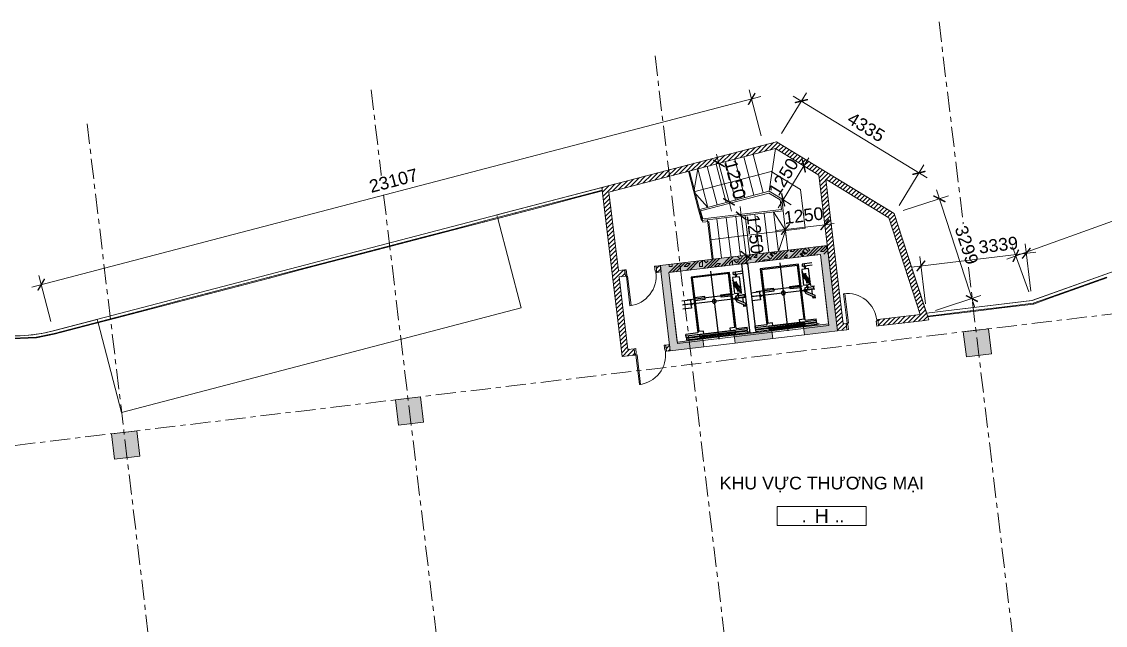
# Model space of a CAD drawing. Header units: millimetres. Extents: x -20201 to 105152, y -11216 to 48206.
# Drawn here: x 46207 to 80308, y 22150 to 41140 of the extents above; entities that cross this region are included whole.
import ezdxf
from ezdxf.enums import TextEntityAlignment as Align

# ---------------------------------------------------------------- set-up
doc = ezdxf.new("R2010")
doc.units = ezdxf.units.MM
doc.linetypes.add('Grid Line', pattern=[22.225, 12.7, -3.175, 3.175, -3.175])
for name, color, linetype, lineweight in [('A-DETL-GENF', 31, 'Continuous', 5), ('CHU', 181, 'Continuous', 5), ('Core - tb$0$A.Wall', 2, 'Continuous', 25), ('CUA', 31, 'Continuous', 9), ('DIM', 1, 'Continuous', 5), ('HATCH', 9, 'Continuous', 9), ('HATCH-TUONG', 152, 'Continuous', 9), ('KI-HIEU-1', 151, 'Continuous', 9), ('KINH', 152, 'Continuous', 5), ('NET CAT', 3, 'Continuous', 5), ('NET CATConcrete', 3, 'Continuous', 5), ('NET-CAT', 3, 'Continuous', 9), ('NET-THAY', 2, 'Continuous', 9), ('TRUC', 225, 'Continuous', 5)]:
    doc.layers.add(name, color=color, linetype=linetype, lineweight=lineweight)
doc.layers.add('Core - tb$0$CT3 MBT 11-31$0$Nqh-ME-01', color=8, linetype='Continuous')
doc.styles.add('Arial', font='arial_1.ttf', dxfattribs={"height": 476.25})
doc.styles.add('Arial_2', font='arial_1.ttf', dxfattribs={"height": 400})
doc.styles.add('TA1', font='arial_1.ttf')
doc.dimstyles.new('D_200_KTx2', dxfattribs={"dimtxt": 400, "dimasz": 300, "dimexe": 300, "dimexo": 300, "dimgap": 160, "dimtad": 1, "dimdec": 0, "dimzin": 9, "dimtxsty": 'TA1', "dimblk": 'ARCHTICK', "dimcen": 1, "dimdle": 300, "dimclrd": 256, "dimclre": 256, "dimclrt": 7, "dimadec": 0, "dimazin": 0, "dimtfac": 1, "dimtdec": 0, "dimtix": 1, "dimtmove": 1, "dimatfit": 3, "dimldrblk": 'ARCHTICK', "dimfxl": 0, "dimtolj": 1, "dimtzin": 0, "dimlwd": -1, "dimlwe": -1, "dimarcsym": 0})
pattern_1 = [(45, (0, 0), (-70.71068, 70.71068), [])]

# ---------------------------------------------------------------- blocks, each defined once
blk = doc.blocks.new('THANG  BO 3 - THANG  BO 3-371141-MẶT BẰNG TẦNG 2-3')
at = {"layer": 'A-DETL-GENF'}
for p, q in [((46542, 18954), (46225, 20163)), ((46731, 19003), (46929, 20347)), ((45090, 18574), (44774, 19784)), ((45381, 18650), (45064, 19859)), ((45671, 18726), (45355, 19935)), ((45961, 18802), (45645, 20011)), ((46251, 18878), (45935, 20087)), ((44510, 18423), (44194, 19632)), ((44484, 19708), (44362, 18988)), ((44362, 18988), (46792, 19624)), ((44800, 18498), (44484, 19708)), ((46792, 19624), (47717, 19059)), ((44362, 18988), (44800, 18498)), ((44510, 18423), (46731, 19003)), ((44571, 18387), (46723, 18949)), ((46723, 18949), (47077, 18733)), ((46731, 19003), (47124, 18763)), ((47124, 18763), (47169, 18388)), ((47717, 19059), (47864, 17841)), ((44600, 18080), (44510, 18424)), ((47113, 18431), (44637, 18135)), ((47077, 18733), (47113, 18431)), ((44637, 18135), (44571, 18388)), ((47169, 18388), (44600, 18080)), ((44785, 18103), (44935, 16860)), ((45083, 18138), (45232, 16896)), ((45381, 18174), (45530, 16932)), ((45679, 18210), (45828, 16968)), ((45977, 18246), (46126, 17003)), ((46275, 18281), (46424, 17039)), ((46573, 18317), (46722, 17075)), ((46870, 18353), (47243, 17767)), ((46870, 18353), (47020, 17111)), ((47169, 18388), (47317, 17146)), ((47864, 17841), (44860, 17481)), ((47243, 17767), (47020, 17111))]:
    blk.add_line(p, q, dxfattribs=at)
blk = doc.blocks.new('Core - tb$0$CT3 MBT 11-31$0$tm')
at = {"layer": 'Core - tb$0$CT3 MBT 11-31$0$Nqh-ME-01'}
for p, q in [((-270, -1751), (-270, -281)), ((-130, -1885), (-130, -115)), ((-130, -459), (-130, -150)), ((-130, -469), (-130, -378)), ((854, -538), (854, -1663)), ((854, -538), (892, -538)), ((892, -538), (892, -1663)), ((939, -538), (939, -1663)), ((939, -538), (976, -538)), ((976, -538), (976, -1663)), ((-1085, -1125), (1073, -1125)), ((854, -1663), (892, -1663)), ((939, -1663), (976, -1663)), ((-855, -1896), (-952, -1896)), ((-896, -1896), (-818, -1896)), ((-265, -2019), (-728, -1777)), ((-348, -1896), (-662, -1896)), ((-500, -1981), (-500, -1810)), ((-292, -1896), (-144, -1896)), ((-204, -1896), (-282, -1896)), ((-130, -2125), (-130, -1731)), ((-130, -1818), (-130, -1731)), ((957, -2055), (957, -2125))]:
    blk.add_line(p, q, dxfattribs=at)
for points in [[(-260, -115), (-260, -390)], [(0, -390), (0, -115)], [(900, -115), (800, -115)], [(800, -494), (800, -115)], [(845, -115), (845, -2055)], [(900, -115), (900, -2055)], [(930, -2055), (930, -115)], [(930, -115), (985, -115)], [(985, -2055), (985, -115)], [(-970, -494), (800, -494)], [(-970, -1706), (-970, -494)], [(-940, -1675), (-940, -525)], [(-940, -525), (760, -525)], [(-310, -525), (-230, -525)], [(-310, -845), (-310, -525)], [(-260, -390), (-230, -390)], [(-30, -390), (-230, -390)], [(-230, -525), (-230, -845)], [(-168, -393), (-93, -393)], [(-168, -399), (-168, -393)], [(-167, -400), (-135, -402)], [(-135, -426), (-135, -455)], [(-135, -455), (-125, -455)], [(-134, -424), (-134, -403)], [(-126, -424), (-126, -403)], [(-125, -402), (-93, -400)], [(-125, -426), (-125, -455)], [(-93, -399), (-93, -393)], [(-30, -390), (0, -390)], [(760, -675), (760, -525)], [(845, -675), (760, -675)], [(-230, -845), (-310, -845)], [(-230, -1355), (-310, -1355)], [(-310, -1355), (-310, -1675)], [(-230, -1675), (-230, -1355)], [(760, -1675), (-940, -1675)], [(-310, -1675), (-230, -1675)], [(845, -1525), (760, -1525)], [(760, -1525), (760, -1675)], [(800, -1706), (-970, -1706)], [(-963, -2125), (-963, -1816)], [(-963, -1816), (-888, -1816)], [(-888, -2125), (-888, -1816)], [(-885, -1888), (-885, -1853)], [(-882, -1853), (-885, -1853)], [(-885, -1940), (-885, -1904)], [(-882, -1940), (-885, -1940)], [(-882, -1853), (-882, -1888)], [(-882, -1888), (-831, -1888)], [(-882, -1891), (-831, -1891)], [(-882, -1901), (-831, -1901)], [(-831, -1904), (-882, -1904)], [(-882, -1904), (-882, -1940)], [(-828, -1898), (-828, -1894)], [(-825, -1894), (-825, -1898)], [(-800, -2006), (-800, -1786)], [(-800, -1786), (-300, -1786)], [(-300, -2006), (-800, -2006)], [(-623, -1786), (-661, -1858)], [(-661, -1858), (-377, -2006)], [(-339, -1934), (-623, -1786)], [(-377, -2006), (-339, -1934)], [(-300, -1786), (-300, -2006)], [(-275, -1894), (-275, -1898)], [(-272, -1898), (-272, -1894)], [(-218, -1888), (-269, -1888)], [(-218, -1891), (-269, -1891)], [(-218, -1901), (-269, -1901)], [(-269, -1904), (-218, -1904)], [(-222, -2125), (-222, -2032)], [(-222, -2032), (-212, -2032)], [(-218, -1853), (-218, -1888)], [(-218, -1853), (-215, -1853)], [(-218, -1904), (-218, -1940)], [(-218, -1940), (-215, -1940)], [(-215, -1888), (-215, -1853)], [(-215, -1940), (-215, -1904)], [(-212, -2097), (-212, -1820)], [(-212, -1820), (-149, -1820)], [(-206, -2097), (-206, -1820)], [(-200, -1810), (-60, -1810)], [(-200, -1820), (-200, -1810)], [(-175, -1807), (-175, -1800)], [(-174, -1799), (-136, -1796)], [(-175, -1807), (-86, -1807)], [(-149, -2097), (-149, -1820)], [(-149, -1853), (-90, -1853)], [(13, -2032), (-149, -2032)], [(-138, -1777), (-138, -1745)], [(-138, -1745), (-122, -1745)], [(-137, -1778), (-136, -1778)], [(-135, -1795), (-135, -1779)], [(-125, -1795), (-125, -1779)], [(-124, -1778), (-123, -1778)], [(-86, -1799), (-124, -1796)], [(-122, -1777), (-122, -1745)], [(-109, -1820), (-36, -1820)], [(-109, -1820), (51, -2097)], [(-86, -1807), (-86, -1800)], [(-60, -1820), (-60, -1810)], [(-43, -1820), (117, -2097)], [(-36, -1820), (123, -2097)], [(143, -2032), (86, -2032)], [(143, -2125), (143, -2032)], [(800, -1706), (800, -2055)], [(-149, -2097), (-212, -2097)], [(51, -2097), (123, -2097)], [(900, -2055), (800, -2055)], [(930, -2055), (985, -2055)]]:
    blk.add_lwpolyline(points, dxfattribs=at)
for points in [[(-168, -399, 0.396325), (-167, -400)], [(-134, -403, 0.396325), (-135, -402)], [(-135, -425, 0.267949), (-134, -424)], [(-135, -425, 0.267949), (-135, -426)], [(-125, -402, 0.396325), (-126, -403)], [(-126, -424, 0.267949), (-126, -425)], [(-125, -426, 0.267949), (-126, -425)], [(-93, -400, 0.396325), (-93, -399)], [(-885, -1888, 0.414214), (-882, -1891)], [(-882, -1901, 0.414214), (-885, -1904)], [(-825, -1894, 0.414214), (-831, -1888)], [(-828, -1894, 0.414214), (-831, -1891)], [(-831, -1901, 0.414214), (-828, -1898)], [(-831, -1904, 0.414214), (-825, -1898)], [(-275, -1894, -0.414214), (-269, -1888)], [(-269, -1904, -0.414214), (-275, -1898)], [(-272, -1894, -0.414214), (-269, -1891)], [(-269, -1901, -0.414214), (-272, -1898)], [(-215, -1888, -0.414214), (-218, -1891)], [(-218, -1901, -0.414214), (-215, -1904)], [(-174, -1799, 0.390876), (-175, -1800)], [(-138, -1777, 0.414214), (-137, -1778)], [(-135, -1779, 0.414214), (-136, -1778)], [(-136, -1796, 0.390876), (-135, -1795)], [(-124, -1778, 0.414214), (-125, -1779)], [(-125, -1795, 0.390876), (-124, -1796)], [(-123, -1778, 0.414214), (-122, -1777)], [(-86, -1800, 0.390876), (-86, -1799)]]:
    blk.add_lwpolyline(points, format="xyb", dxfattribs=at)
for centre, radius in [((-130, -1125), 60), ((-500, -1896), 40)]:
    blk.add_circle(centre, radius, dxfattribs=at)
blk = doc.blocks.new('ALC1807-ASCENT PLAZA-KET CAU 1_rvt-1-MẶT BẰNG TẦNG 1')
at = {"layer": 'NET CAT'}
for points in [[(75935, 30591), (76730, 30686), (76635, 31480), (75840, 31385)], [(58063, 28450), (58857, 28545), (58762, 29339), (57968, 29244)], [(49127, 27379), (49921, 27474), (49826, 28269), (49032, 28174)]]:
    blk.add_hatch(color=7, dxfattribs=at).paths.add_polyline_path(points, flags=0)
at = {"layer": 'NET-CAT'}
h = blk.add_hatch(color=256, dxfattribs=at)
h.dxf.hatch_style = 1
h.paths.add_polyline_path([(71559, 34095), (66297, 33465), (66618, 30784), (67670, 30910), (67641, 31158), (66836, 31062), (66575, 33246), (71341, 33817), (71602, 31633), (70808, 31537), (70838, 31289), (71880, 31414)])
h.paths.add_polyline_path([(69815, 31419), (68633, 31277), (68663, 31029), (69845, 31170)], flags=17)
at = {"layer": 'Core - tb$0$A.Wall', "ltscale": 0.5}
blk.add_lwpolyline([(69309, 31358), (69130, 31336), (68868, 33521), (69047, 33542)], close=True, dxfattribs=at)
at = {"layer": 'HATCH'}
for p, q in [((69815, 31419), (70808, 31537)), ((67641, 31158), (68633, 31277)), ((70838, 31289), (69845, 31170)), ((68663, 31029), (67670, 30910))]:
    blk.add_line(p, q, dxfattribs=at)
at = {"layer": 'NET CAT', "color": 90, "lineweight": 13}
for p, q in [((76635, 31480), (75840, 31385)), ((75840, 31385), (75935, 30591)), ((76730, 30686), (76635, 31480)), ((75935, 30591), (76730, 30686)), ((58762, 29339), (57968, 29244)), ((58857, 28545), (58762, 29339)), ((57968, 29244), (58063, 28450)), ((58063, 28450), (58857, 28545)), ((49826, 28269), (49032, 28174)), ((49032, 28174), (49127, 27379)), ((49921, 27474), (49826, 28269)), ((49127, 27379), (49921, 27474))]:
    blk.add_line(p, q, dxfattribs=at)
at = {"layer": 'NET-CAT'}
for p, q in [((71559, 34095), (66297, 33465)), ((66575, 33246), (71341, 33817)), ((71341, 33817), (71602, 31633)), ((71880, 31414), (71559, 34095)), ((66297, 33465), (66618, 30784)), ((66836, 31062), (66575, 33246)), ((69815, 31419), (68633, 31277)), ((69815, 31419), (69845, 31170)), ((71602, 31633), (70808, 31537)), ((70808, 31537), (70838, 31289)), ((70838, 31289), (71880, 31414)), ((67641, 31158), (66836, 31062)), ((67641, 31158), (67670, 30910)), ((68633, 31277), (68663, 31029)), ((68663, 31029), (69845, 31170)), ((66618, 30784), (67670, 30910))]:
    blk.add_line(p, q, dxfattribs=at)
at = {"layer": 'Core - tb$0$CT3 MBT 11-31$0$Nqh-ME-01', "extrusion": (0, 0, -1), "zscale": -1, "rotation": 263.1693507407662}
for p in [(-69075, 32342), (-66900, 32082)]:
    blk.add_blockref('Core - tb$0$CT3 MBT 11-31$0$tm', p, dxfattribs=at)
blk = doc.blocks.new('_ARCHTICK')
at = {"color": 0, "linetype": 'ByBlock', "const_width": 0.15}
blk.add_lwpolyline([(-0.5, -0.5), (0.5, 0.5)], dxfattribs=at)
blk = doc.blocks.new('*D75')
at = {"layer": 'Defpoints', "color": 0, "transparency": 16777216}
for p in [(67883, 36612), (68150, 36682), (68199, 35403)]:
    blk.add_point(p, dxfattribs=at)
at = {"layer": 'DIM', "transparency": 16777216}
for p, q in [((68150, 36682), (68075, 36972)), ((68466, 35472), (68150, 36682)), ((68174, 36688), (68441, 36758)), ((68466, 35472), (68542, 35182)), ((68490, 35478), (68757, 35548))]:
    blk.add_line(p, q, dxfattribs=at)
at = {"layer": 'DIM', "transparency": 16777216, "xscale": 300, "yscale": 300, "zscale": 300}
for p, rotation in [((68150, 36682), 284.6413018900619), ((68466, 35472), 104.6413018900619)]:
    blk.add_blockref('_ARCHTICK', p, dxfattribs=dict(at, rotation=rotation))
at = {"layer": 'DIM', "color": 7, "transparency": 16777216, "insert": (68661, 36169), "char_height": 400, "attachment_point": 5, "rotation": 284.6413, "style": 'TA1'}
blk.add_mtext('\\A1;1250', dxfattribs=at)
blk = doc.blocks.new('*D76')
at = {"layer": 'Defpoints', "color": 0, "transparency": 16777216}
for p in [(71465, 34880), (70224, 34731), (71480, 34753)]:
    blk.add_point(p, dxfattribs=at)
at = {"layer": 'DIM', "transparency": 16777216}
for p, q in [((71480, 34753), (71778, 34788)), ((70239, 34604), (69941, 34568)), ((70239, 34604), (71480, 34753)), ((71501, 34582), (71516, 34455)), ((70259, 34433), (70275, 34306))]:
    blk.add_line(p, q, dxfattribs=at)
at = {"layer": 'DIM', "transparency": 16777216, "xscale": 300, "yscale": 300, "zscale": 300}
for p, rotation in [((70239, 34604), 6.83133000338037), ((71480, 34753), 186.8313300033804)]:
    blk.add_blockref('_ARCHTICK', p, dxfattribs=dict(at, rotation=rotation))
at = {"layer": 'DIM', "color": 7, "transparency": 16777216, "insert": (70816, 35040), "char_height": 400, "attachment_point": 5, "rotation": 6.8313, "style": 'TA1'}
blk.add_mtext('\\A1;1250', dxfattribs=at)
blk = doc.blocks.new('*D77')
at = {"layer": 'Defpoints', "color": 0, "transparency": 16777216}
for p in [(68641, 35004), (68852, 35030), (68790, 33763)]:
    blk.add_point(p, dxfattribs=at)
at = {"layer": 'DIM', "transparency": 16777216}
for p, q in [((68852, 35030), (68816, 35328)), ((69001, 33789), (68852, 35030)), ((68939, 35040), (69150, 35065)), ((69001, 33789), (69037, 33491)), ((69088, 33799), (69299, 33824))]:
    blk.add_line(p, q, dxfattribs=at)
at = {"layer": 'DIM', "transparency": 16777216, "xscale": 300, "yscale": 300, "zscale": 300}
for p, rotation in [((68852, 35030), 276.8306492592334), ((69001, 33789), 96.83064925923345)]:
    blk.add_blockref('_ARCHTICK', p, dxfattribs=dict(at, rotation=rotation))
at = {"layer": 'DIM', "color": 7, "transparency": 16777216, "insert": (69288, 34452), "char_height": 400, "attachment_point": 5, "rotation": 276.8306, "style": 'TA1'}
blk.add_mtext('\\A1;1250', dxfattribs=at)
blk = doc.blocks.new('*D78')
at = {"layer": 'Defpoints', "color": 0, "transparency": 16777216}
for p in [(70552, 36766), (70821, 36602), (69900, 35700)]:
    blk.add_point(p, dxfattribs=at)
at = {"layer": 'DIM', "transparency": 16777216}
for p, q in [((70821, 36602), (70977, 36858)), ((70169, 35535), (70821, 36602)), ((70808, 36610), (71077, 36446)), ((70169, 35535), (70013, 35279)), ((70156, 35543), (70425, 35379))]:
    blk.add_line(p, q, dxfattribs=at)
at = {"layer": 'DIM', "transparency": 16777216, "xscale": 300, "yscale": 300, "zscale": 300}
for p, rotation in [((70821, 36602), 238.5751953269416), ((70169, 35535), 58.57519532694162)]:
    blk.add_blockref('_ARCHTICK', p, dxfattribs=dict(at, rotation=rotation))
at = {"layer": 'DIM', "color": 7, "transparency": 16777216, "insert": (70184, 36259), "char_height": 400, "attachment_point": 5, "rotation": 58.5752, "style": 'TA1'}
blk.add_mtext('\\A1;1250', dxfattribs=at)
blk = doc.blocks.new('*U83')
at = {"color": 7, "ltscale": 30, "true_color": 0xffffff, "insert": (520, 350), "char_height": 200, "attachment_point": 5, "bg_fill": 3, "box_fill_scale": 1.25, "bg_fill_color": 256, "bg_fill_true_color": 13158600, "bg_fill_transparency": 0}
blk.add_mtext('\\A1;.      ..', dxfattribs=at)
blk.add_lwpolyline([(-200, 200), (1200, 200), (1200, 500), (-200, 500)], close=True)
at = {"color": 7, "style": 'Arial'}
blk.add_attdef('±0.000', text='', height=220, dxfattribs=at).set_placement((500, 350), align=Align.MIDDLE)
blk = doc.blocks.new('CUA 1 CANH MO - 2 - Type 1000-536230-MẶT BẰNG TẦNG 2')
at = {"layer": 'CUA', "lineweight": 5}
for p, q in [((-399, -102), (-399, 98)), ((-399, 98), (-349, 98)), ((-349, 98), (-349, -61)), ((551, 98), (601, 98)), ((551, -61), (551, 98)), ((601, 98), (601, -102)), ((-369, -102), (-399, -102)), ((-369, -61), (-369, -102)), ((-349, -61), (-369, -61)), ((571, -61), (551, -61)), ((571, -102), (571, -61)), ((601, -102), (571, -102))]:
    blk.add_line(p, q, dxfattribs=at)
at = {"layer": 'CUA'}
for p, q in [((-328, -102), (-368, -102)), ((-368, -102), (-368, -1040)), ((-328, -1040), (-328, -102)), ((-368, -1040), (-328, -1040))]:
    blk.add_line(p, q, dxfattribs=at)
at = {"layer": 'CUA', "lineweight": 5}
blk.add_arc((-368, -102), 938, 270, 0.5, dxfattribs=at)
blk = doc.blocks.new('CUA 1 CANH MO - 2 - Type 1000-536410-MẶT BẰNG TẦNG 2')
at = {"layer": 'CUA', "lineweight": 5}
for p, q in [((-399, -102), (-399, 98)), ((-399, 98), (-349, 98)), ((-349, 98), (-349, -61)), ((551, 98), (601, 98)), ((551, -61), (551, 98)), ((601, 98), (601, -102)), ((-369, -102), (-399, -102)), ((-369, -61), (-369, -102)), ((-349, -61), (-369, -61)), ((571, -61), (551, -61)), ((571, -102), (571, -61)), ((601, -102), (571, -102))]:
    blk.add_line(p, q, dxfattribs=at)
at = {"layer": 'CUA'}
for p, q in [((-328, -102), (-368, -102)), ((-368, -102), (-368, -1040)), ((-328, -1040), (-328, -102)), ((-368, -1040), (-328, -1040))]:
    blk.add_line(p, q, dxfattribs=at)
at = {"layer": 'CUA', "lineweight": 5}
blk.add_arc((-368, -102), 938, 270, 0.5, dxfattribs=at)
blk = doc.blocks.new('System Panel - Glazed-540955-MẶT BẰNG TẦNG 2')
at = {"layer": 'KINH', "lineweight": 9}
for p, q in [((500, 13), (-500, 13)), ((-500, 13), (-500, -13)), ((500, -13), (500, 13)), ((-500, -13), (500, -13))]:
    blk.add_line(p, q, dxfattribs=at)
blk = doc.blocks.new('CUA 1 CANH MO - 2 - Type 1000-546625-MẶT BẰNG TẦNG 2')
at = {"layer": 'CUA'}
for p, q in [((-368, 1040), (-328, 1040)), ((-368, 102), (-368, 1040)), ((-328, 1040), (-328, 102)), ((-328, 102), (-368, 102))]:
    blk.add_line(p, q, dxfattribs=at)
at = {"layer": 'CUA', "lineweight": 5}
for p, q in [((-369, 102), (-399, 102)), ((-399, 102), (-399, -98)), ((-369, 61), (-369, 102)), ((-349, 61), (-369, 61)), ((-349, -98), (-349, 61)), ((571, 61), (551, 61)), ((551, 61), (551, -98)), ((601, 102), (571, 102)), ((571, 102), (571, 61)), ((601, -98), (601, 102)), ((-399, -98), (-349, -98)), ((551, -98), (601, -98))]:
    blk.add_line(p, q, dxfattribs=at)
blk.add_arc((-368, 102), 938, 359.5, 90, dxfattribs=at)
blk = doc.blocks.new('System Panel - Glazed-613191-MẶT BẰNG TẦNG 2')
at = {"layer": 'KINH', "lineweight": 9}
for p, q in [((287, 13), (-287, 13)), ((-287, 13), (-287, -13)), ((287, -13), (287, 13)), ((-287, -13), (287, -13))]:
    blk.add_line(p, q, dxfattribs=at)
blk = doc.blocks.new('*D129')
at = {"layer": 'Defpoints', "color": 0, "transparency": 16777216}
for p in [(69179, 38708), (69558, 37256), (47201, 31415)]:
    blk.add_point(p, dxfattribs=at)
at = {"layer": 'DIM', "transparency": 16777216}
for p, q in [((69482, 37547), (69103, 38998)), ((46532, 32790), (69469, 38783)), ((47125, 31705), (46746, 33156))]:
    blk.add_line(p, q, dxfattribs=at)
at = {"layer": 'DIM', "transparency": 16777216, "xscale": 300, "yscale": 300, "zscale": 300}
for p, rotation in [((69179, 38708), 14.64287089674971), ((46822, 32866), 194.6428708967497)]:
    blk.add_blockref('_ARCHTICK', p, dxfattribs=dict(at, rotation=rotation))
at = {"layer": 'DIM', "color": 7, "transparency": 16777216, "insert": (57908, 36139), "char_height": 400, "attachment_point": 5, "rotation": 14.6429, "style": 'TA1', "bg_fill": 3, "box_fill_scale": 1.1, "bg_fill_color": 256, "bg_fill_true_color": 13158600, "bg_fill_transparency": 0}
blk.add_mtext('\\A1;23107', dxfattribs=at)
blk = doc.blocks.new('*D131')
at = {"layer": 'Defpoints', "color": 0, "transparency": 16777216}
for p in [(70743, 38642), (69961, 37362), (73660, 35102)]:
    blk.add_point(p, dxfattribs=at)
at = {"layer": 'DIM', "transparency": 16777216}
for p, q in [((70118, 37618), (70900, 38898)), ((74698, 36225), (70487, 38798)), ((73817, 35358), (74599, 36638))]:
    blk.add_line(p, q, dxfattribs=at)
at = {"layer": 'DIM', "transparency": 16777216, "xscale": 300, "yscale": 300, "zscale": 300}
for p, rotation in [((70743, 38642), 148.5751953269421), ((74442, 36382), 328.5751953269421)]:
    blk.add_blockref('_ARCHTICK', p, dxfattribs=dict(at, rotation=rotation))
at = {"layer": 'DIM', "color": 7, "transparency": 16777216, "insert": (72783, 37823), "char_height": 400, "attachment_point": 5, "rotation": 328.5752, "style": 'TA1', "bg_fill": 3, "box_fill_scale": 1.1, "bg_fill_color": 256, "bg_fill_true_color": 13158600, "bg_fill_transparency": 0}
blk.add_mtext('\\A1;4335', dxfattribs=at)
blk = doc.blocks.new('*D132')
at = {"layer": 'Defpoints', "color": 0, "transparency": 16777216}
for p in [(73660, 35102), (76109, 32430), (74683, 31965)]:
    blk.add_point(p, dxfattribs=at)
at = {"layer": 'DIM', "transparency": 16777216}
for p, q in [((74993, 35852), (76202, 32145)), ((73945, 35195), (75372, 35660)), ((74968, 32058), (76394, 32523))]:
    blk.add_line(p, q, dxfattribs=at)
at = {"layer": 'DIM', "transparency": 16777216, "xscale": 300, "yscale": 300, "zscale": 300}
for p, rotation in [((75086, 35567), 108.061058311944), ((76109, 32430), 288.061058311944)]:
    blk.add_blockref('_ARCHTICK', p, dxfattribs=dict(at, rotation=rotation))
at = {"layer": 'DIM', "color": 7, "transparency": 16777216, "insert": (75944, 34111), "char_height": 400, "attachment_point": 5, "rotation": 288.0611, "style": 'TA1', "bg_fill": 3, "box_fill_scale": 1.1, "bg_fill_color": 256, "bg_fill_true_color": 13158600, "bg_fill_transparency": 0}
blk.add_mtext('\\A1;3299', dxfattribs=at)
blk = doc.blocks.new('*D133')
at = {"layer": 'Defpoints', "color": 0, "transparency": 16777216}
for p in [(74504, 33455), (77999, 32363), (74683, 31965)]:
    blk.add_point(p, dxfattribs=at)
at = {"layer": 'DIM', "transparency": 16777216}
for p, q in [((77963, 32661), (77784, 34150)), ((78118, 33888), (74206, 33419)), ((74647, 32263), (74468, 33753))]:
    blk.add_line(p, q, dxfattribs=at)
at = {"layer": 'DIM', "transparency": 16777216, "xscale": 300, "yscale": 300, "zscale": 300, "rotation": 186.8424161083641}
blk.add_blockref('_ARCHTICK', (74504, 33455), dxfattribs=at)
at = {"layer": 'DIM', "color": 7, "transparency": 16777216, "insert": (76941, 34114), "char_height": 400, "attachment_point": 5, "rotation": 6.8424, "style": 'TA1', "bg_fill": 3, "box_fill_scale": 1.1, "bg_fill_color": 256, "bg_fill_true_color": 13158600, "bg_fill_transparency": 0}
blk.add_mtext('\\A1;3339', dxfattribs=at)
at = {"layer": 'DIM', "transparency": 16777216, "xscale": 300, "yscale": 300, "zscale": 300, "rotation": 6.842416108364065}
blk.add_blockref('_ARCHTICK', (77820, 33853), dxfattribs=at)
blk = doc.blocks.new('*D134')
at = {"layer": 'Defpoints', "color": 0, "transparency": 16777216}
for p in [(93463, 39513), (93970, 38101), (77999, 32363)]:
    blk.add_point(p, dxfattribs=at)
at = {"layer": 'DIM', "transparency": 16777216}
for p, q in [((77209, 33673), (93745, 39614)), ((93869, 38384), (93361, 39795)), ((77897, 32646), (77390, 34057))]:
    blk.add_line(p, q, dxfattribs=at)
at = {"layer": 'DIM', "transparency": 16777216, "xscale": 300, "yscale": 300, "zscale": 300}
for p, rotation in [((93463, 39513), 19.76210720897474), ((77491, 33775), 199.7621072089747)]:
    blk.add_blockref('_ARCHTICK', p, dxfattribs=dict(at, rotation=rotation))
at = {"layer": 'DIM', "color": 7, "transparency": 16777216, "insert": (85354, 36987), "char_height": 400, "attachment_point": 5, "rotation": 19.7621, "style": 'TA1', "bg_fill": 3, "box_fill_scale": 1.1, "bg_fill_color": 256, "bg_fill_true_color": 13158600, "bg_fill_transparency": 0}
blk.add_mtext('\\A1;16971', dxfattribs=at)

msp = doc.modelspace()

# ---------------------------------------------------------------- hatches: boundary and pattern name
at = {"layer": 'HATCH-TUONG', "lineweight": 5}
h = msp.add_hatch(dxfattribs=at)
h.set_pattern_fill('FP_2', color=256, style=0, pattern_type=2)
h.set_pattern_definition(pattern_1)
h.paths.add_polyline_path([(64688.6, 35777.3), (70198.2, 37216.8), (69961.3, 37361.6), (64664.6, 35977.7)], flags=0)
h = msp.add_hatch(dxfattribs=at)
h.set_pattern_fill('FP_2', color=256, style=0, pattern_type=2)
h.set_pattern_definition(pattern_1)
h.paths.add_polyline_path([(73755.7, 34808.9), (73660.2, 35101.6), (70198.2, 37216.8), (69929.6, 37146.6), (73492.9, 34969.4)], flags=0)
h = msp.add_hatch(dxfattribs=at)
h.set_pattern_fill('FP_2', color=256, style=0, pattern_type=2)
h.set_pattern_definition(pattern_1)
h.paths.add_polyline_path([(71880.2, 31414.1), (72078.8, 31437.9), (71510.7, 36180.5), (71293.4, 36313.3), (71626.2, 33534.8)], flags=0)
h = msp.add_hatch(dxfattribs=at)
h.set_pattern_fill('FP_2', color=256, style=0, pattern_type=2)
h.set_pattern_definition(pattern_1)
h.paths.add_polyline_path([(65107, 30602.8), (65305.6, 30626.6), (64664.6, 35977.7), (64469.3, 35926.7), (64986.4, 31609.4)], flags=0)
h = msp.add_hatch(dxfattribs=at)
h.set_pattern_fill('FP_2', color=256, style=0, pattern_type=2)
h.set_pattern_definition(pattern_1)
h.paths.add_polyline_path([(74548.1, 31733.7), (74750.6, 31758), (73755.7, 34808.9), (73492.9, 34969.4), (74484.9, 31927.6)], flags=0)
h = msp.add_hatch(dxfattribs=at)
h.set_pattern_fill('FP_1', color=256, style=0, pattern_type=2)
h.set_pattern_definition([(45, (95.25, 0), (-476.2456, 476.2456), []), (45, (190.5, 0), (-476.2456, 476.2456), []), (45, (0, 0), (-476.2456, 476.2456), []), (45, (476.25, 0), (-476.2456, 476.2456), []), (45, (571.5, 0), (-476.2456, 476.2456), []), (0, (381, 95.25), (0, 952.5), [95.25, -857.25]), (0, (476.25, 190.5), (0, 952.5), [95.25, -857.25]), (45, (381, 95.25), (0, 952.491), [134.683, -1212.342]), (45, (476.25, 95.25), (0, 952.491), [134.683, -1212.342]), (0, (381, 95.25), (0, 952.5), [95.25, -857.25]), (90, (-95.25, 95.25), (-952.5, 6e-14), [95.25, -857.25]), (90, (0, 95.25), (-952.5, 6e-14), [190.5, -762]), (45, (-95.25, 190.5), (0, 952.491), [134.683, -1212.342]), (90, (762, 381), (-952.5, 6e-14), [95.25, -857.25]), (0, (666.75, 381), (0, 952.5), [95.25, -857.25]), (45, (666.75, 381), (0, 952.491), [134.683, -1212.342]), (0, (857.25, 95.25), (0, 952.5), [95.25, -857.25]), (0, (857.25, 571.5), (0, 952.5), [95.25, -857.25]), (90, (1047.75, 666.75), (-952.5, 6e-14), [95.25, -857.25]), (45, (857.25, 571.5), (0, 952.491), [269.367, -1077.658]), (45, (952.5, 571.5), (0, 952.491), [134.683, -1212.342]), (45, (1143, 762), (0, 952.491), [134.683, -1212.342]), (0, (1143, 857.25), (0, 952.5), [95.25, -857.25]), (90, (1143, 762), (-952.5, 6e-14), [95.25, -857.25]), (0, (476.25, 762), (0, 952.5), [95.25, -857.25]), (0, (666.75, 857.25), (0, 952.5), [95.25, -857.25]), (90, (571.5, 762), (-952.5, 6e-14), [95.25, -857.25]), (90, (666.75, 762), (-952.5, 6e-14), [95.25, -857.25]), (45, (476.25, 762), (0, 952.491), [134.683, -1212.342]), (45, (666.75, 762), (0, 952.491), [134.683, -1212.342]), (135, (119, 214.8), (-952.491, 6e-14), [134.683, -1212.342]), (135, (238.1, 333.4), (-952.491, 6e-14), [134.683, -1212.342]), (135, (309.56, 404.8), (-952.491, 6e-14), [134.683, -1212.342]), (135, (333.4, 428.6), (-952.491, 6e-14), [134.683, -1212.342]), (135, (381, 476.25), (-952.491, 6e-14), [134.683, -1212.342]), (135, (404.8, 500.06), (-952.491, 6e-14), [134.683, -1212.342]), (135, (476.25, 571.5), (-952.491, 6e-14), [134.683, -1212.342]), (135, (523.9, 619.1), (-952.491, 6e-14), [134.683, -1212.342]), (45, (119, 214.8), (0, 952.491), [95.25, -1251.775]), (45, (238.1, 333.4), (0, 952.491), [67.361, -1279.665]), (45, (404.8, 500.06), (0, 952.491), [67.361, -1279.665]), (45, (309.56, 595.3), (0, 952.491), [67.361, -1279.665]), (45, (476.25, 571.5), (0, 952.491), [67.361, -1279.665]), (45, (381, 666.75), (0, 952.491), [67.361, -1279.665]), (0, (24.2, 309.5), (0, 952.5), [190.043, -762.457]), (0, (238.1, 523.9), (0, 952.5), [95.25, -857.25])])
h.paths.add_polyline_path([(66574.7, 33246.1), (71588.8, 33846.8), (71559.1, 34095), (66544.9, 33494.4)], flags=0)
h = msp.add_hatch(dxfattribs=at)
h.set_pattern_fill('FP_2', color=256, style=0, pattern_type=2)
h.set_pattern_definition(pattern_1)
h.paths.add_polyline_path([(65008.3, 33108.9), (65206.6, 33132.6), (65182.8, 33331.2), (64984.5, 33307.4)], flags=0)
h.paths.add_polyline_path([(66199.5, 33251.6), (66330.4, 33267.2), (66306.6, 33465.8), (66175.7, 33450.1)], flags=0)
h = msp.add_hatch(dxfattribs=at)
h.set_pattern_fill('FP_2', color=256, style=0, pattern_type=2)
h.set_pattern_definition(pattern_1)
h.paths.add_polyline_path([(72078.8, 31437.9), (72178.1, 31449.8), (72154.3, 31648.4), (72055, 31636.5)], flags=0)
h.paths.add_polyline_path([(73171, 31568.8), (74548.1, 31733.7), (74484.9, 31927.6), (73147.2, 31767.3)], flags=0)
h = msp.add_hatch(dxfattribs=at)
h.set_pattern_fill('FP_2', color=256, style=0, pattern_type=2)
h.set_pattern_definition(pattern_1)
h.paths.add_polyline_path([(65305.6, 30626.6), (65504.2, 30650.4), (65480.4, 30849), (65281.8, 30825.2)], flags=0)
h.paths.add_polyline_path([(66497.1, 30769.3), (66617.8, 30783.8), (66594, 30982.4), (66473.3, 30967.9)], flags=0)

# ---------------------------------------------------------------- linework, layer by layer
at = {"layer": 'KINH', "lineweight": 9}
for p, q in [((64478.1, 35838.8), (63673.3, 35628.5)), ((63679.7, 35603.9), (64484.5, 35814.2)), ((64484.5, 35814.2), (64478.1, 35838.8)), ((63673.3, 35628.5), (63679.7, 35603.9)), ((78459.9, 32430.9), (78040.1, 32280.1)), ((78048.7, 32256.2), (78468.5, 32407)), ((78468.5, 32407), (78459.9, 32430.9)), ((78040.1, 32280.1), (78048.7, 32256.2)), ((75064.4, 31921.9), (74713.4, 31879.6)), ((74713.4, 31879.6), (74716.4, 31854.4)), ((74716.4, 31854.4), (75067.4, 31896.7)), ((75067.4, 31896.7), (75064.4, 31921.9))]:
    msp.add_line(p, q, dxfattribs=at)
at = {"layer": 'NET CATConcrete'}
for p, q in [((77998.5, 32363.2), (93970.1, 38101.4)), ((47201.3, 31414.9), (69558.2, 37256.3)), ((69558.2, 37256.3), (69961.3, 37361.6)), ((69961.3, 37361.6), (73266.1, 35342.3)), ((71308.5, 36186.9), (71300.9, 36250.1)), ((73266.1, 35342.3), (73660.2, 35101.6)), ((73660.2, 35101.6), (74682.9, 31965.4)), ((74682.9, 31965.4), (77998.5, 32363.2))]:
    msp.add_line(p, q, dxfattribs=at)
msp.add_arc((45937.3, 36252.5), 5000, 187.96459, 284.64287, dxfattribs=at)
at = {"layer": 'NET-CAT'}
for p, q in [((69961.3, 37361.6), (64664.6, 35977.7)), ((70198.2, 37216.8), (69961.3, 37361.6)), ((73660.2, 35101.6), (70198.2, 37216.8)), ((64688.6, 35777.3), (69929.6, 37146.6)), ((69929.6, 37146.6), (71293.4, 36313.3)), ((71293.4, 36313.3), (71880.2, 31414.1)), ((72055, 31636.5), (71510.7, 36180.5)), ((71510.7, 36180.5), (73492.9, 34969.4)), ((64664.6, 35977.7), (64469.3, 35926.7)), ((64469.3, 35926.7), (65107, 30602.8)), ((64984.5, 33307.4), (64688.6, 35777.3)), ((73492.9, 34969.4), (74484.9, 31927.6)), ((73755.7, 34808.9), (73660.2, 35101.6)), ((74750.6, 31758), (73755.7, 34808.9)), ((71559.1, 34095), (66296.7, 33464.6)), ((66574.7, 33246.1), (71340.6, 33817)), ((71340.6, 33817), (71608.2, 31583)), ((66306.6, 33465.8), (66175.7, 33450.1)), ((66175.7, 33450.1), (66199.5, 33251.6)), ((66330.4, 33267.2), (66306.6, 33465.8)), ((65182.8, 33331.2), (64984.5, 33307.4)), ((65008.3, 33108.9), (65206.6, 33132.6)), ((65281.8, 30825.2), (65008.3, 33108.9)), ((65206.6, 33132.6), (65182.8, 33331.2)), ((66199.5, 33251.6), (66330.4, 33267.2)), ((66842.3, 31012.1), (66574.7, 33246.1)), ((74484.9, 31927.6), (73147.2, 31767.3)), ((73147.2, 31767.3), (73171, 31568.8)), ((73171, 31568.8), (74548.1, 31733.7)), ((74548.1, 31733.7), (74750.6, 31758)), ((71608.2, 31583), (66842.3, 31012.1)), ((71880.2, 31414.1), (72078.8, 31437.9)), ((72154.3, 31648.4), (72055, 31636.5)), ((72078.8, 31437.9), (72178.1, 31449.8)), ((72178.1, 31449.8), (72154.3, 31648.4)), ((65480.4, 30849), (65281.8, 30825.2)), ((65504.2, 30650.4), (65480.4, 30849)), ((66594, 30982.4), (66473.3, 30967.9)), ((66473.3, 30967.9), (66497.1, 30769.3)), ((66497.1, 30769.3), (66617.8, 30783.8)), ((66617.8, 30783.8), (66594, 30982.4)), ((65107, 30602.8), (65305.6, 30626.6)), ((65305.6, 30626.6), (65504.2, 30650.4))]:
    msp.add_line(p, q, dxfattribs=at)
at = {"layer": 'NET-THAY', "color": 250}
for p, q in [((67642.2, 34832.6), (67221.8, 36439.1)), ((64469.6, 35925.3), (61158.8, 35060.3)), ((61158.8, 35060.3), (61180.5, 34977.2)), ((61186.9, 34952.6), (61922.8, 32136.2)), ((67826.9, 34854.7), (67642.2, 34832.6)), ((67969.6, 33665), (67826.9, 34854.7)), ((85038.6, 34890.2), (78008.4, 32364.4)), ((61922.8, 32136.2), (49345.6, 28847.5)), ((78008.4, 32364.4), (74682.9, 31965.4)), ((48581, 31774), (47211.2, 31416.1)), ((48602.7, 31690.8), (48581, 31774)), ((49345.6, 28847.5), (48609.2, 31666.3))]:
    msp.add_line(p, q, dxfattribs=at)
msp.add_arc((45947.2, 36253.7), 5000, 187.96459, 284.64287, dxfattribs=at)
at = {"layer": 'NET-THAY'}
msp.add_arc((45937.3, 36252.5), 5000, 276.1987, 284.64287, dxfattribs=at)
at = {"layer": 'TRUC', "linetype": 'Grid Line', "ltscale": 50}
for p, q in [((75074.6, 41139.8), (78329.2, 13961.9)), ((66138.4, 40069.4), (69393.1, 12891.5)), ((57202.3, 38999), (60456.9, 11821.1)), ((48266.2, 37928.6), (51520.8, 10750.7)), ((41585.2, 27281.7), (97259.7, 33950.9))]:
    msp.add_line(p, q, dxfattribs=at)

# ---------------------------------------------------------------- block references
at = {"lineweight": 5}
msp.add_blockref('ALC1807-ASCENT PLAZA-KET CAU 1_rvt-1-MẶT BẰNG TẦNG 1', (0, 0), dxfattribs=at)
at = {"color": 10, "lineweight": 15}
for name, p, rotation in [('System Panel - Glazed-540955-MẶT BẰNG TẦNG 2', (62225.3, 35237), 14.64287089674986), ('System Panel - Glazed-540955-MẶT BẰNG TẦNG 2', (60290.2, 34731.4), 14.64287089674986), ('System Panel - Glazed-540955-MẶT BẰNG TẦNG 2', (61257.7, 34984.2), 14.64287089674986), ('System Panel - Glazed-540955-MẶT BẰNG TẦNG 2', (59322.7, 34478.6), 14.64287089674986), ('System Panel - Glazed-540955-MẶT BẰNG TẦNG 2', (57387.7, 33973), 14.64287089674986), ('System Panel - Glazed-540955-MẶT BẰNG TẦNG 2', (58355.2, 34225.8), 14.64287089674986), ('System Panel - Glazed-540955-MẶT BẰNG TẦNG 2', (56420.1, 33720.2), 14.64287089674986), ('System Panel - Glazed-540955-MẶT BẰNG TẦNG 2', (55452.6, 33467.4), 14.64287089674986), ('CUA 1 CANH MO - 2 - Type 1000-536230-MẶT BẰNG TẦNG 2', (65590.2, 33281.5), 6.830649259233091), ('System Panel - Glazed-540955-MẶT BẰNG TẦNG 2', (53517.6, 32961.9), 14.64287089674986), ('System Panel - Glazed-540955-MẶT BẰNG TẦNG 2', (54485.1, 33214.7), 14.64287089674986), ('System Panel - Glazed-540955-MẶT BẰNG TẦNG 2', (52550.1, 32709.1), 14.64287089674986), ('System Panel - Glazed-540955-MẶT BẰNG TẦNG 2', (51582.5, 32456.3), 14.64287089674986), ('CUA 1 CANH MO - 2 - Type 1000-546625-MẶT BẰNG TẦNG 2', (72562.2, 31594.3), 6.830649259234271), ('System Panel - Glazed-540955-MẶT BẰNG TẦNG 2', (49647.5, 31950.7), 14.64287089674986), ('System Panel - Glazed-540955-MẶT BẰNG TẦNG 2', (50615, 32203.5), 14.64287089674986), ('System Panel - Glazed-540955-MẶT BẰNG TẦNG 2', (76555.2, 32088.7), 186.8702175019176), ('System Panel - Glazed-540955-MẶT BẰNG TẦNG 2', (77548, 32208.4), 186.8702175019176), ('System Panel - Glazed-540955-MẶT BẰNG TẦNG 2', (48680, 31697.9), 14.64287089674986), ('System Panel - Glazed-540955-MẶT BẰNG TẦNG 2', (75562.3, 31969.1), 186.8702175019176), ('System Panel - Glazed-540955-MẶT BẰNG TẦNG 2', (47712.5, 31445.1), 14.64287089674986), ('System Panel - Glazed-540955-MẶT BẰNG TẦNG 2', (46166.9, 31182.7), 2.568808303940126), ('System Panel - Glazed-613191-MẶT BẰNG TẦNG 2', (46947.6, 31261.9), 11.41897507339825), ('CUA 1 CANH MO - 2 - Type 1000-536410-MẶT BẰNG TẦNG 2', (65887.7, 30799.3), 6.830649259234056)]:
    msp.add_blockref(name, p, dxfattribs=dict(at, rotation=rotation))
at = {"layer": 'A-DETL-GENF'}
msp.add_blockref('THANG  BO 3 - THANG  BO 3-371141-MẶT BẰNG TẦNG 2-3', (23000.5, 16799.9), dxfattribs=at)
at = {"layer": 'KINH', "lineweight": 9}
for p, rotation in [((63192.8, 35489.8), 14.64287089674986), ((79875.9, 32926.2), 199.7621072089748), ((78934.8, 32588.1), 199.7621072089748)]:
    msp.add_blockref('System Panel - Glazed-540955-MẶT BẰNG TẦNG 2', p, dxfattribs=dict(at, rotation=rotation))

# ---------------------------------------------------------------- texts
at = {"layer": 'CHU', "color": 7, "insert": (68172.6, 26825.3), "char_height": 400, "width": 6627.62, "attachment_point": 1, "line_spacing_factor": 0.936439, "style": 'Arial_2'}
msp.add_mtext('\\pt2540,5080,7620,10160,12700,15240,17780,20320,22860,25400,27940,30480,33020,35560,38100,40640,43180,45720,48260,50800,53340,55880,58420,60960,63500,66040,68580,71120,73660,76200,78740,81280;KHU VỰC THƯƠNG MẠI', dxfattribs=at)

# ---------------------------------------------------------------- dimensions: what is measured, and where the dimension line sits
at = {"layer": 'DIM'}
for p1, p2, distance, picture, middle in [((68199.4, 35402.6), (67883.4, 36612), -276, '*D75', (68660.8, 36169.1)), ((69900.4, 35699.6), (70552.2, 36766.2), -314.9, '*D78', (70184.2, 36258.6)), ((68789.9, 33763.3), (68641.2, 35004.4), -212.4, '*D77', (69288.1, 34452.4)), ((70223.7, 34731.2), (71465.1, 34879.9), -128.2, '*D76', (70816.3, 35039.9))]:
    dim = msp.add_aligned_dim(p1=p1, p2=p2, distance=distance, dimstyle='D_200_KTx2', dxfattribs=at)
    dim.commit()
    dim.dimension.update_dxf_attribs({"geometry": picture, "text_midpoint": middle})

# ---------------------------------------------------------------- next in the draw order: block references
at = {"layer": 'KI-HIEU-1', "linetype": 'ByBlock', "xscale": 2, "yscale": 2, "zscale": 2}
msp.add_blockref('*U83', (70384.9, 24892.7), dxfattribs=at).add_auto_attribs({'±0.000': 'H'})

# ---------------------------------------------------------------- next in the draw order: dimensions: what is measured, and where the dimension line sits
at = {"layer": 'DIM'}
for p1, p2, distance, picture, middle in [((47201.3, 31414.9), (69558.2, 37256.3), 1500, '*D129', (57908.4, 36139.4)), ((73660.2, 35101.6), (69961.3, 37361.6), -1500, '*D131', (72782.8, 37822.5))]:
    dim = msp.add_aligned_dim(p1=p1, p2=p2, distance=distance, dimstyle='D_200_KTx2', override={"dimtfill": 1, "dimarcsym": 2}, dxfattribs=at)
    dim.commit()
    dim.dimension.update_dxf_attribs({"geometry": picture, "text_midpoint": middle})

# ---------------------------------------------------------------- next in the draw order: dimensions: what is measured, and where the dimension line sits
dim = msp.add_aligned_dim(p1=(73660.2, 35101.6), p2=(74682.9, 31965.4), distance=1500, dimstyle='D_200_KTx2', override={"dimtfill": 1, "dimarcsym": 2}, dxfattribs=at)
dim.commit()
dim.dimension.update_dxf_attribs({"geometry": '*D132', "text_midpoint": (75944.1, 34111.5)})

# ---------------------------------------------------------------- next in the draw order: dimensions: what is measured, and where the dimension line sits
dim = msp.add_linear_dim(base=(74504.2, 33454.7), p1=(77998.5, 32363.2), p2=(74682.9, 31965.4), angle=186.84242, dimstyle='D_200_KTx2', override={"dimtfill": 1, "dimarcsym": 2}, dxfattribs=at)
dim.commit()
dim.dimension.update_dxf_attribs({"geometry": '*D133', "text_midpoint": (76984.9, 33752.3), "dimtype": 161})

# ---------------------------------------------------------------- next in the draw order: dimensions: what is measured, and where the dimension line sits
dim = msp.add_aligned_dim(p1=(77998.5, 32363.2), p2=(93970.1, 38101.4), distance=1500, dimstyle='D_200_KTx2', override={"dimtfill": 1, "dimarcsym": 2}, dxfattribs=at)
dim.commit()
dim.dimension.update_dxf_attribs({"geometry": '*D134', "text_midpoint": (85354, 36986.7)})

doc.saveas('drawing.dxf')
